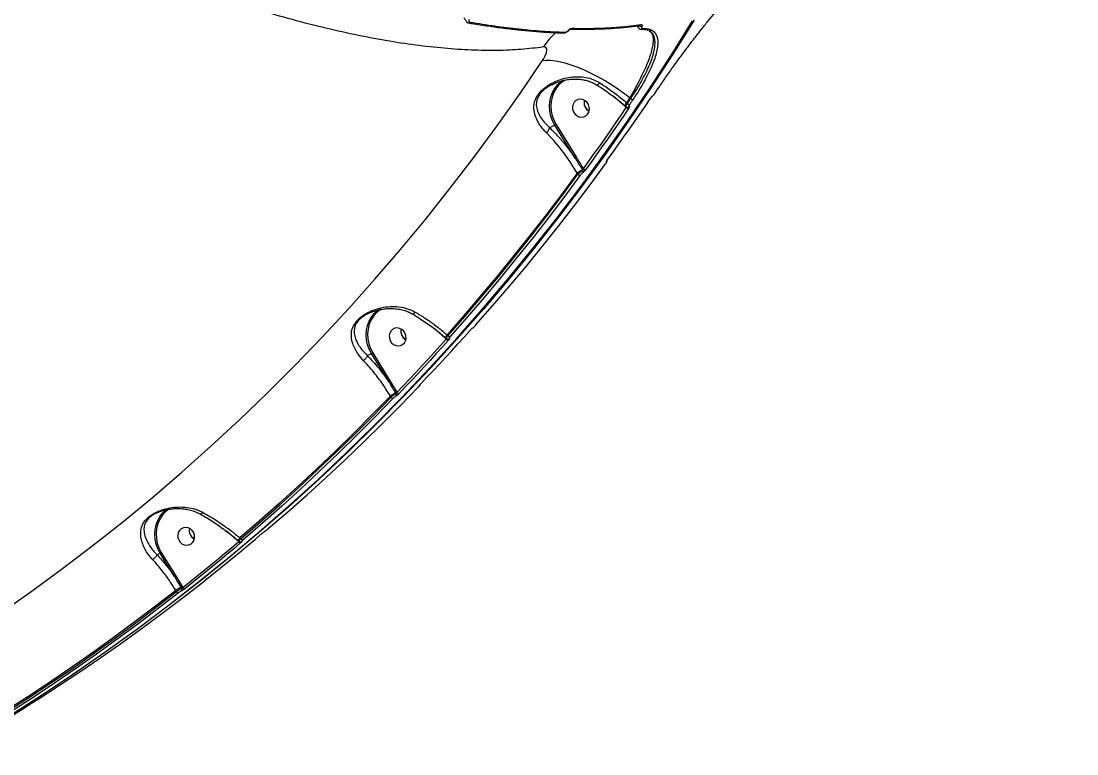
# Model space of a CAD drawing. Header units: millimetres. Extents: x -7245 to 6306, y -6696 to 5973.
# Drawn here: x 2426 to 2948, y -2795 to -2432 of the extents above; entities that cross this region are included whole.
import ezdxf

# ---------------------------------------------------------------- set-up
doc = ezdxf.new("R2010")
doc.units = ezdxf.units.MM
for name, color, linetype in [('DIKOM_ОБЪЕКТ', 7, 'Continuous'), ('DIKOM_РАЗМЕР_ЗОНА', 7, 'Continuous'), ('DIKOM_РАЗМЕР_ОБЪЕКТА', 7, 'Continuous')]:
    doc.layers.add(name, color=color, linetype=linetype)
doc.styles.add('style1', font='arial.ttf', dxfattribs={"width": 0.8})
doc.dimstyles.new('1-50', dxfattribs={"dimtxt": 300, "dimasz": 200, "dimexe": 100, "dimexo": 0, "dimgap": 100, "dimtad": 1, "dimtxsty": 'style1', "dimcen": 200, "dimclrd": 7, "dimclre": 7, "dimclrt": 7, "dimadec": 1, "dimazin": 2, "dimtfac": 1, "dimtmove": 0, "dimatfit": 2, "dimfxl": 0, "dimlwd": 25, "dimlwe": 18, "dimarcsym": 0})

# ---------------------------------------------------------------- blocks, each defined once
blk = doc.blocks.new('*D10')
at = {"layer": 'Defpoints', "color": 0, "transparency": 16777216}
for p in [(-4365.71, 2792.53), (4306.16, 475.6), (4306.16, -5965.27)]:
    blk.add_point(p, dxfattribs=at)
at = {"layer": 'DIKOM_РАЗМЕР_ОБЪЕКТА', "color": 7, "lineweight": 18, "transparency": 16777216}
for p, q in [((-4365.71, 2792.53), (-4365.71, -6065.27)), ((4306.16, 475.6), (4306.16, -6065.27))]:
    blk.add_line(p, q, dxfattribs=at)
at = {"layer": 'DIKOM_РАЗМЕР_ОБЪЕКТА', "color": 7, "lineweight": 25, "transparency": 16777216}
blk.add_line((-4165.71, -5965.27), (4106.16, -5965.27), dxfattribs=at)
at = {"layer": 'DIKOM_РАЗМЕР_ОБЪЕКТА', "color": 7, "transparency": 16777216}
for points in [[(-4165.71, -5931.93), (-4165.71, -5998.6), (-4365.71, -5965.27)], [(4106.16, -5931.93), (4106.16, -5998.6), (4306.16, -5965.27)]]:
    blk.add_solid(points, dxfattribs=at)
at = {"layer": 'DIKOM_РАЗМЕР_ОБЪЕКТА', "color": 7, "transparency": 16777216, "insert": (-85.78, -5712.1), "char_height": 300, "attachment_point": 5, "style": 'style1'}
blk.add_mtext('8650', dxfattribs=at)
blk = doc.blocks.new('*D12')
at = {"layer": 'Defpoints', "color": 0, "transparency": 16777216}
for p in [(-5865.71, 123.34), (6306.18, -91.92), (6306.18, -6596.14)]:
    blk.add_point(p, dxfattribs=at)
at = {"layer": 'DIKOM_РАЗМЕР_ЗОНА', "color": 7, "lineweight": 18, "transparency": 16777216}
for p, q in [((-5865.71, 123.34), (-5865.71, -6696.14)), ((6306.18, -91.92), (6306.18, -6696.14))]:
    blk.add_line(p, q, dxfattribs=at)
at = {"layer": 'DIKOM_РАЗМЕР_ЗОНА', "color": 7, "lineweight": 25, "transparency": 16777216}
blk.add_line((-5665.71, -6596.14), (6106.18, -6596.14), dxfattribs=at)
at = {"layer": 'DIKOM_РАЗМЕР_ЗОНА', "color": 7, "transparency": 16777216}
for points in [[(-5665.71, -6562.81), (-5665.71, -6629.48), (-5865.71, -6596.14)], [(6106.18, -6562.81), (6106.18, -6629.48), (6306.18, -6596.14)]]:
    blk.add_solid(points, dxfattribs=at)
at = {"layer": 'DIKOM_РАЗМЕР_ЗОНА', "color": 7, "transparency": 16777216, "insert": (-71.19, -6342.97), "char_height": 300, "attachment_point": 5, "style": 'style1'}
blk.add_mtext('12150', dxfattribs=at)

msp = doc.modelspace()

# ---------------------------------------------------------------- linework, layer by layer
at = {"layer": 'DIKOM_ОБЪЕКТ', "color": 7, "linetype": 'Continuous', "lineweight": 15}
for p, q in [((2732.151, -2436.167), (2732.203, -2436.167)), ((2736.606, -2437.248), (2736.07, -2436.817)), ((2693.679, -2438.067), (2693.629, -2438.063)), ((2689.263, -2463.151), (2688.095, -2463.689)), ((2739.237, -2467.713), (2739.19, -2467.755)), ((2739.237, -2467.713), (2740.903, -2465.219)), ((2740.903, -2465.219), (2740.856, -2465.262)), ((2719.425, -2470.155), (2718.376, -2469.249)), ((2724.291, -2474.302), (2719.425, -2470.155)), ((2725.018, -2472.5), (2725.51, -2472.924)), ((2727.175, -2470.433), (2726.647, -2470.063)), ((2724.954, -2474.874), (2724.291, -2474.302)), ((2724.306, -2473.981), (2724.295, -2473.97)), ((2724.306, -2473.981), (2724.873, -2474.47)), ((2686.962, -2484.787), (2689.66, -2483.58)), ((2699.719, -2499.88), (2689.66, -2483.58)), ((2690.228, -2483.247), (2700.287, -2499.548)), ((2715.607, -2500.856), (2715.558, -2500.899)), ((2701.044, -2507.913), (2700.677, -2507.319)), ((2703.458, -2505.936), (2703.337, -2505.741)), ((2630.729, -2584.887), (2629.617, -2583.928)), ((2635.605, -2589.044), (2630.729, -2584.887)), ((2636.332, -2587.242), (2636.825, -2587.666)), ((2635.985, -2589.372), (2635.605, -2589.044)), ((2635.62, -2588.722), (2635.61, -2588.712)), ((2635.62, -2588.722), (2636.057, -2589.099)), ((2596.899, -2597.569), (2599.038, -2596.612)), ((2607.501, -2610.325), (2599.038, -2596.612)), ((2599.606, -2596.279), (2608.069, -2609.992)), ((2608.069, -2609.992), (2611.522, -2615.659)), ((2608.683, -2618.127), (2608.33, -2617.554)), ((2611.204, -2616.322), (2610.99, -2615.975)), ((2611.522, -2615.659), (2611.593, -2615.775)), ((2528.267, -2685.266), (2527.13, -2684.285)), ((2533.237, -2689.503), (2528.267, -2685.266)), ((2533.338, -2689.591), (2533.237, -2689.503)), ((2533.252, -2689.182), (2533.242, -2689.172)), ((2533.252, -2689.182), (2533.564, -2689.451)), ((2533.964, -2687.701), (2534.466, -2688.135)), ((2534.355, -2689.696), (2534.398, -2689.692)), ((2492.889, -2695.935), (2494.512, -2695.209)), ((2501.519, -2706.565), (2494.512, -2695.209)), ((2495.08, -2694.876), (2502.088, -2706.232)), ((2502.088, -2706.232), (2505.475, -2711.794)), ((2505.252, -2712.609), (2504.943, -2712.109)), ((2505.475, -2711.794), (2505.742, -2712.227)), ((2502.63, -2714.25), (2502.283, -2713.688))]:
    msp.add_line(p, q, dxfattribs=at)
at = {"layer": 'DIKOM_ОБЪЕКТ', "color": 7, "linetype": 'Continuous', "lineweight": 15, "flags": 128}
for points in [[(2758.456, -2431.683), (2748.001, -2448.464), (2737.259, -2465.03), (2726.234, -2481.375), (2714.929, -2497.496), (2703.348, -2513.386), (2691.494, -2529.041), (2679.372, -2544.456), (2666.983, -2559.627), (2654.333, -2574.549), (2641.425, -2589.218), (2628.263, -2603.628), (2614.851, -2617.777), (2601.193, -2631.657), (2587.292, -2645.268), (2573.155, -2658.604), (2558.784, -2671.661), (2544.184, -2684.435), (2529.359, -2696.922), (2514.314, -2709.119), (2499.054, -2721.02), (2483.583, -2732.625), (2467.906, -2743.928), (2452.027, -2754.925), (2435.951, -2765.616), (2419.684, -2775.994)], [(2418.945, -2776.325), (2435.212, -2765.946), (2451.288, -2755.256), (2467.167, -2744.258), (2482.844, -2732.955), (2498.315, -2721.35), (2513.576, -2709.448), (2528.62, -2697.252), (2543.445, -2684.765), (2558.045, -2671.991), (2572.416, -2658.934), (2586.554, -2645.599), (2600.454, -2631.988), (2614.112, -2618.107), (2627.524, -2603.959), (2640.686, -2589.548), (2653.594, -2574.879), (2666.245, -2559.958), (2678.633, -2544.787), (2690.756, -2529.372), (2702.61, -2513.716), (2714.191, -2497.826), (2725.495, -2481.706), (2736.52, -2465.36), (2747.262, -2448.795), (2757.718, -2432.013)], [(2647.025, -2433.084), (2646.973, -2433.073), (2646.972, -2433.073)], [(2696.312, -2436.707), (2696.351, -2436.721), (2696.386, -2436.728), (2696.415, -2436.732), (2696.439, -2436.732), (2696.458, -2436.727), (2696.471, -2436.718), (2696.478, -2436.704), (2696.479, -2436.686)], [(2414.474, -2725.651), (2430.143, -2714.664), (2445.606, -2703.368), (2460.857, -2691.766), (2475.893, -2679.865), (2490.707, -2667.664), (2505.296, -2655.17), (2519.655, -2642.387), (2533.779, -2629.318), (2547.663, -2615.967), (2561.304, -2602.339), (2574.696, -2588.439), (2587.837, -2574.27), (2600.72, -2559.837), (2613.343, -2545.145), (2625.702, -2530.198), (2637.792, -2515.001), (2649.609, -2499.559), (2661.15, -2483.877), (2672.411, -2467.96), (2683.389, -2451.812)], [(2726.647, -2470.063), (2723.638, -2467.788), (2720.522, -2465.594), (2717.328, -2463.501), (2714.085, -2461.527), (2710.821, -2459.693), (2707.568, -2458.011), (2704.354, -2456.501), (2701.209, -2455.174), (2698.162, -2454.043), (2695.239, -2453.118), (2692.469, -2452.408), (2689.876, -2451.919), (2687.485, -2451.656), (2685.315, -2451.62), (2683.389, -2451.812)], [(2689.66, -2483.58), (2688.522, -2481.423), (2687.687, -2479.131), (2687.171, -2476.756), (2686.988, -2474.349), (2687.14, -2471.964), (2687.624, -2469.651), (2688.429, -2467.462), (2689.539, -2465.445), (2690.928, -2463.645), (2692.567, -2462.099), (2693.465, -2461.435)], [(2694.669, -2461.299), (2693.047, -2462.416), (2691.458, -2463.915), (2690.111, -2465.662), (2689.035, -2467.618), (2688.253, -2469.74), (2687.784, -2471.983), (2687.637, -2474.296), (2687.815, -2476.63), (2688.315, -2478.933), (2689.125, -2481.155), (2690.228, -2483.247)], [(2739.19, -2467.755), (2739.398, -2467.444), (2739.607, -2467.132), (2739.815, -2466.821), (2740.024, -2466.509), (2740.232, -2466.198), (2740.44, -2465.886), (2740.648, -2465.574), (2740.856, -2465.262)], [(2699.489, -2478.08), (2700.426, -2478.923), (2701.533, -2479.467), (2702.718, -2479.667), (2703.887, -2479.509), (2704.944, -2479.004), (2705.804, -2478.192), (2706.398, -2477.141), (2706.676, -2475.935), (2706.617, -2474.671), (2706.225, -2473.453), (2705.532, -2472.379), (2704.595, -2471.536), (2703.489, -2470.993), (2702.303, -2470.792), (2701.134, -2470.951), (2700.077, -2471.456), (2699.217, -2472.268), (2698.624, -2473.319), (2698.345, -2474.525), (2698.404, -2475.789), (2698.796, -2477.007), (2699.489, -2478.08)], [(2715.558, -2500.899), (2718.265, -2497.147), (2720.958, -2493.383), (2723.635, -2489.607), (2726.296, -2485.817), (2728.942, -2482.014), (2731.573, -2478.2), (2734.188, -2474.373), (2736.788, -2470.533)], [(2726.647, -2470.063), (2726.443, -2470.368), (2726.24, -2470.672), (2726.037, -2470.977), (2725.833, -2471.282), (2725.629, -2471.587), (2725.426, -2471.891), (2725.222, -2472.195), (2725.018, -2472.5)], [(2725.51, -2472.924), (2725.718, -2472.613), (2725.926, -2472.302), (2726.135, -2471.99), (2726.343, -2471.679), (2726.551, -2471.367), (2726.759, -2471.056), (2726.967, -2470.745), (2727.175, -2470.433)], [(2728.298, -2470.878), (2728.09, -2471.19), (2727.882, -2471.502), (2727.674, -2471.814), (2727.466, -2472.126), (2727.258, -2472.438), (2727.049, -2472.748), (2726.841, -2473.06), (2726.632, -2473.371)], [(2736.84, -2470.485), (2736.839, -2470.486), (2736.788, -2470.533)], [(2737.802, -2469.35), (2737.884, -2469.281), (2737.991, -2469.145)], [(2703.741, -2505.216), (2706.446, -2501.467), (2709.136, -2497.706), (2711.811, -2493.932), (2714.47, -2490.145), (2717.114, -2486.347), (2719.743, -2482.535), (2722.356, -2478.711), (2724.954, -2474.874)], [(2726.077, -2475.323), (2723.478, -2479.163), (2720.862, -2482.99), (2718.231, -2486.805), (2715.585, -2490.607), (2712.923, -2494.397), (2710.246, -2498.173), (2707.554, -2501.938), (2704.847, -2505.689)], [(2706.561, -2476.623), (2706.138, -2476.37), (2705.2, -2475.526)], [(2650.432, -2582.593), (2658.859, -2572.986), (2667.176, -2563.272), (2675.382, -2553.449), (2683.475, -2543.522), (2691.455, -2533.488), (2699.32, -2523.351), (2707.07, -2513.113), (2714.704, -2502.773)], [(2715.316, -2501.296), (2715.29, -2501.339), (2715.206, -2501.436)], [(2700.677, -2507.319), (2693.036, -2517.673), (2685.278, -2527.925), (2677.404, -2538.075), (2669.415, -2548.122), (2661.313, -2558.062), (2653.097, -2567.897), (2644.77, -2577.624), (2636.332, -2587.242)], [(2636.825, -2587.666), (2645.245, -2578.068), (2653.555, -2568.362), (2661.754, -2558.548), (2669.841, -2548.628), (2677.814, -2538.602), (2685.673, -2528.474), (2693.417, -2518.244), (2701.044, -2507.913)], [(2702.146, -2508.39), (2694.513, -2518.73), (2686.762, -2528.968), (2678.897, -2539.105), (2670.917, -2549.138), (2662.824, -2559.065), (2654.618, -2568.888), (2646.301, -2578.602), (2637.874, -2588.209)], [(2599.038, -2596.612), (2597.917, -2594.457), (2597.095, -2592.171), (2596.592, -2589.805), (2596.417, -2587.408), (2596.576, -2585.033), (2597.063, -2582.733), (2597.869, -2580.555), (2598.977, -2578.548), (2600.361, -2576.756), (2601.993, -2575.217), (2602.297, -2574.979)], [(2603.686, -2574.666), (2603.443, -2574.824), (2601.654, -2576.248), (2600.114, -2577.964), (2598.859, -2579.932), (2597.92, -2582.102), (2597.32, -2584.424), (2597.073, -2586.839), (2597.185, -2589.292), (2597.653, -2591.721), (2598.467, -2594.069), (2599.606, -2596.279)], [(2608.919, -2591.196), (2609.856, -2592.039), (2610.963, -2592.582), (2612.148, -2592.783), (2613.317, -2592.624), (2614.374, -2592.118), (2615.234, -2591.307), (2615.827, -2590.255), (2616.106, -2589.05), (2616.047, -2587.786), (2615.655, -2586.568), (2614.962, -2585.495), (2614.025, -2584.652), (2612.919, -2584.108), (2611.733, -2583.907), (2610.564, -2584.066), (2609.507, -2584.571), (2608.647, -2585.383), (2608.054, -2586.434), (2607.775, -2587.64), (2607.834, -2588.903), (2608.226, -2590.122), (2608.919, -2591.196)], [(2623.334, -2611.55), (2626.432, -2608.295), (2629.517, -2605.027), (2632.588, -2601.744), (2635.647, -2598.448), (2638.692, -2595.138), (2641.723, -2591.815), (2644.742, -2588.477), (2647.746, -2585.125)], [(2611.593, -2615.775), (2614.688, -2612.524), (2617.771, -2609.257), (2620.84, -2605.978), (2623.896, -2602.685), (2626.938, -2599.377), (2629.967, -2596.056), (2632.983, -2592.721), (2635.985, -2589.372)], [(2637.035, -2589.915), (2634.031, -2593.267), (2631.012, -2596.605), (2627.981, -2599.929), (2624.936, -2603.239), (2621.877, -2606.536), (2618.806, -2609.817), (2615.721, -2613.086), (2612.623, -2616.34)], [(2615.991, -2589.739), (2615.567, -2589.484), (2614.63, -2588.641)], [(2547.988, -2683.143), (2557.625, -2674.808), (2567.163, -2666.349), (2576.602, -2657.769), (2585.941, -2649.068), (2595.178, -2640.246), (2604.312, -2631.307), (2613.342, -2622.251), (2622.267, -2613.079)], [(2608.33, -2617.554), (2599.395, -2626.738), (2590.355, -2635.806), (2581.211, -2644.756), (2571.963, -2653.588), (2562.613, -2662.299), (2553.163, -2670.889), (2543.613, -2679.357), (2533.964, -2687.701)], [(2534.466, -2688.135), (2544.094, -2679.805), (2553.625, -2671.354), (2563.056, -2662.78), (2572.387, -2654.087), (2581.617, -2645.273), (2590.743, -2636.341), (2599.766, -2627.292), (2608.683, -2618.127)], [(2609.709, -2618.695), (2600.784, -2627.867), (2591.754, -2636.923), (2582.62, -2645.863), (2573.383, -2654.684), (2564.045, -2663.385), (2554.605, -2671.965), (2545.067, -2680.424), (2535.431, -2688.759)], [(2494.512, -2695.209), (2493.39, -2693.055), (2492.569, -2690.769), (2492.065, -2688.402), (2491.891, -2686.005), (2492.049, -2683.631), (2492.537, -2681.329), (2493.343, -2679.152), (2494.45, -2677.146), (2495.835, -2675.354), (2497.467, -2673.814), (2497.476, -2673.807)], [(2498.828, -2673.482), (2497.128, -2674.845), (2495.587, -2676.562), (2494.332, -2678.529), (2493.393, -2680.7), (2492.793, -2683.021), (2492.546, -2685.437), (2492.658, -2687.89), (2493.127, -2690.319), (2493.941, -2692.667), (2495.08, -2694.876)], [(2504.392, -2689.792), (2505.33, -2690.635), (2506.436, -2691.18), (2507.622, -2691.38), (2508.79, -2691.221), (2509.848, -2690.715), (2510.708, -2689.905), (2511.301, -2688.853), (2511.579, -2687.647), (2511.52, -2686.384), (2511.129, -2685.166), (2510.436, -2684.092), (2509.499, -2683.249), (2508.392, -2682.706), (2507.207, -2682.504), (2506.038, -2682.664), (2504.981, -2683.169), (2504.121, -2683.981), (2503.527, -2685.032), (2503.249, -2686.238), (2503.308, -2687.501), (2503.7, -2688.718), (2504.392, -2689.792)], [(2511.464, -2688.336), (2511.041, -2688.081), (2510.104, -2687.238)], [(2517.396, -2708.082), (2520.889, -2705.304), (2524.37, -2702.51), (2527.84, -2699.702), (2531.298, -2696.878), (2534.745, -2694.038), (2538.18, -2691.183), (2541.603, -2688.312), (2545.014, -2685.426)], [(2505.742, -2712.227), (2509.233, -2709.451), (2512.711, -2706.661), (2516.178, -2703.854), (2519.633, -2701.032), (2523.077, -2698.195), (2526.509, -2695.343), (2529.93, -2692.474), (2533.338, -2689.591)], [(2534.303, -2690.217), (2530.892, -2693.102), (2527.469, -2695.973), (2524.034, -2698.828), (2520.587, -2701.668), (2517.129, -2704.492), (2513.659, -2707.301), (2510.178, -2710.094), (2506.685, -2712.872)], [(2433.741, -2767.799), (2444.337, -2760.943), (2454.851, -2753.955), (2465.28, -2746.833), (2475.625, -2739.581), (2485.883, -2732.199), (2496.054, -2724.687), (2506.135, -2717.047), (2516.126, -2709.281)], [(2516.986, -2708.437), (2516.894, -2708.561), (2516.762, -2708.684)], [(2502.283, -2713.688), (2492.28, -2721.465), (2482.186, -2729.113), (2472.003, -2736.634), (2461.732, -2744.025), (2451.374, -2751.284), (2440.93, -2758.413), (2430.403, -2765.408), (2419.793, -2772.271)], [(2420.313, -2772.72), (2430.9, -2765.87), (2441.405, -2758.887), (2451.826, -2751.772), (2462.163, -2744.526), (2472.412, -2737.149), (2482.574, -2729.644), (2492.647, -2722.01), (2502.63, -2714.25)], [(2503.568, -2714.897), (2493.577, -2722.664), (2483.496, -2730.303), (2473.325, -2737.816), (2463.067, -2745.198), (2452.723, -2752.45), (2442.293, -2759.571), (2431.779, -2766.559), (2421.183, -2773.415)], [(2399.475, -2788.712), (2403.385, -2786.412), (2407.284, -2784.094), (2411.173, -2781.759), (2415.051, -2779.406), (2418.92, -2777.036), (2422.779, -2774.648), (2426.627, -2772.243), (2430.465, -2769.821)]]:
    msp.add_lwpolyline(points, dxfattribs=at)
at = {"layer": 'DIKOM_ОБЪЕКТ', "color": 7, "linetype": 'Continuous', "lineweight": 15}
for centre, radius, start, end in [((2647.072, -2432.379), 0.707, 266.1453, 334.88123), ((2697.707, -2435.365), 0.739, 267.69997, 333.30554), ((2732.321, -2433.302), 1.519, 223.78998, 281.03543), ((2731.559, -2433.499), 0.806, 277.56942, 330.61086), ((2732.154, -2435.298), 0.871, 273.18042, 328.16423), ((2736.601, -2436.029), 0.95, 236.03415, 324.44278), ((2713.915, -2464.324), 35.667, 131.80946, 147.13114), ((2693.668, -2437.296), 0.771, 270.859, 331.69571), ((2709.652, -2461.602), 2.269, 290.17055, 333.93895), ((2708.824, -2472.406), 4.786, 166.41038, 241.78197), ((2708.847, -2472.395), 4.806, 166.6032, 220.63771), ((2726.848, -2474.312), 2.575, 135.27388, 172.37896), ((2726.617, -2471.776), 1.595, 226.02066, 270.52767), ((2728.284, -2469.274), 1.604, 226.24784, 270.51448), ((2723.423, -2473.615), 1.107, 321.65107, 334.97004), ((2726.062, -2473.732), 1.592, 225.86914, 270.54901), ((2725.597, -2473.799), 0.938, 272.02344, 324.0981), ((2687.108, -2478.575), 5.618, 297.00869, 303.72672), ((2683.071, -2484.073), 3.955, 305.70763, 349.6118), ((2697.151, -2494.847), 5.651, 297.02814, 303.70727), ((2714.334, -2501.23), 1.004, 322.64676, 356.19701), ((2718.385, -2534.133), 32.133, 117.92414, 123.44136), ((2702.161, -2506.843), 1.547, 223.76141, 269.45008), ((2700.618, -2500.592), 5.822, 297.84337, 301.55657), ((2702.602, -2506.521), 1.036, 329.79143, 34.36809), ((2700.92, -2508.867), 4.303, 36.87172, 50.35537), ((2704.846, -2504.16), 1.529, 223.68704, 270.00227), ((2618.258, -2585.52), 4.789, 166.4429, 241.74946), ((2618.277, -2585.511), 4.806, 166.6032, 220.63771), ((2638.153, -2589.048), 2.564, 135.22452, 172.48071), ((2637.938, -2586.8), 1.41, 217.89327, 267.40946), ((2634.684, -2588.325), 1.169, 322.00665, 334.61447), ((2637.093, -2588.516), 1.401, 217.71212, 267.62778), ((2636.779, -2588.422), 0.934, 274.29798, 316.54496), ((2596.475, -2591.586), 5.642, 297.01699, 303.70793), ((2604.933, -2605.291), 5.651, 297.02814, 303.70727), ((2622.117, -2611.635), 0.966, 315.14398, 336.09533), ((2626.151, -2644.541), 32.34, 117.95779, 123.44035), ((2609.793, -2617.334), 1.364, 215.54565, 266.47863), ((2608.082, -2610.468), 6.227, 297.83443, 303.52882), ((2610.36, -2616.896), 1.02, 322.30904, 34.22507), ((2612.697, -2614.985), 1.358, 215.58753, 266.86678), ((2513.731, -2684.117), 4.789, 166.44025, 241.7521), ((2513.75, -2684.108), 4.806, 166.60045, 220.64046), ((2532.363, -2688.813), 1.114, 321.69772, 334.9234), ((2535.784, -2689.507), 2.564, 135.23103, 172.51107), ((2534.418, -2688.983), 1.239, 209.38631, 264.70936), ((2534.282, -2688.773), 0.926, 277.17235, 309.29132), ((2535.554, -2687.513), 1.253, 209.77182, 264.37132), ((2491.949, -2690.183), 5.642, 297.01699, 303.70793), ((2498.957, -2701.538), 5.642, 297.01699, 303.70793), ((2519.991, -2740.501), 32.133, 117.92414, 123.44136), ((2501.671, -2705.988), 6.94, 298.12727, 303.23598), ((2504.42, -2713.173), 1.005, 314.77758, 34.16119), ((2506.814, -2711.673), 1.206, 207.31511, 263.852), ((2503.705, -2713.694), 1.211, 207.35282, 263.5048)]:
    msp.add_arc(centre, radius, start, end, dxfattribs=at)
for points, knots in [([(2683.958, -2444.967), (2680.355, -2445.419), (2673.137, -2446.323), (2661.207, -2446.787), (2648.519, -2446.609), (2635.053, -2445.724), (2620.891, -2444.154), (2606.066, -2441.893), (2590.59, -2438.931), (2574.502, -2435.286), (2557.857, -2430.981), (2540.734, -2426.032), (2523.212, -2420.464), (2505.337, -2414.288), (2487.132, -2407.502), (2468.633, -2400.127), (2449.904, -2392.196), (2431.033, -2383.746), (2412.107, -2374.817), (2393.173, -2365.428), (2374.263, -2355.584), (2355.409, -2345.311), (2336.676, -2334.652), (2318.151, -2323.655), (2299.92, -2312.374), (2282.028, -2300.832), (2264.511, -2289.042), (2247.391, -2277.031), (2230.732, -2264.846), (2214.608, -2252.545), (2199.092, -2240.187), (2185.353, -2228.727), (2173.219, -2218.198), (2166.201, -2211.809), (2162.692, -2208.614)], [0, 0, 0, 0, 0.0315565, 0.0632131, 0.0949195, 0.1266267, 0.1582828, 0.1898396, 0.2213972, 0.2530543, 0.2847622, 0.3164698, 0.3481272, 0.3796851, 0.411265, 0.4429442, 0.4746739, 0.5064042, 0.5380837, 0.5696636, 0.6012947, 0.6330255, 0.6648063, 0.6965878, 0.728318, 0.7599496, 0.7916592, 0.8234672, 0.8553265, 0.8871858, 0.9189951, 0.950705, 0.9753521, 1, 1, 1, 1]), ([(2740.856, -2465.262), (2742.021, -2463.533), (2744.351, -2460.076), (2747.941, -2454.99), (2751.457, -2450.148), (2754.852, -2445.595), (2758.254, -2441.137), (2761.616, -2436.832), (2764.887, -2432.724), (2768.021, -2428.862), (2770.957, -2425.308), (2773.686, -2422.055), (2775.274, -2420.202), (2776.066, -2419.277)], [0, 0, 0, 0, 0.1021851, 0.2043646, 0.2924914, 0.3808969, 0.4690189, 0.5574029, 0.6460797, 0.7344675, 0.8228802, 0.9115839, 1, 1, 1, 1]), ([(2644.561, -2430.383), (2644.721, -2430.571), (2645.142, -2431.066), (2645.511, -2431.767), (2645.74, -2432.201)], [0, 0, 0, 0, 0.3794916, 1, 1, 1, 1]), ([(2647.179, -2431.45), (2647.134, -2431.585), (2647.045, -2431.855), (2647.092, -2432.213), (2647.269, -2432.499), (2647.506, -2432.637), (2647.674, -2432.671), (2647.712, -2432.679)], [0, 0, 0, 0, 0.2212963, 0.4419655, 0.674608, 0.9252363, 1, 1, 1, 1]), ([(2645.77, -2432.167), (2645.845, -2432.306), (2646.03, -2432.648), (2646.5, -2432.968), (2646.878, -2433.033), (2647.029, -2433.058)], [0, 0, 0, 0, 0.2912297, 0.7172042, 1, 1, 1, 1]), ([(2646.977, -2433.036), (2647.874, -2433.191), (2651.492, -2433.82), (2657.66, -2434.74), (2665.474, -2435.787), (2673.101, -2436.642), (2680.542, -2437.312), (2687.403, -2437.787), (2691.687, -2437.951), (2693.631, -2438.025)], [0, 0, 0, 0, 0.0535023, 0.215611, 0.3778481, 0.5401839, 0.7025887, 0.8650132, 1, 1, 1, 1]), ([(2647.712, -2432.679), (2651.833, -2433.342), (2660.073, -2434.667), (2671.927, -2436.104), (2683.427, -2437.165), (2690.707, -2437.496), (2694.347, -2437.662)], [0, 0, 0, 0, 0.2490954, 0.4981944, 0.7490931, 1, 1, 1, 1]), ([(2693.68, -2438.054), (2693.762, -2438.059), (2694.141, -2438.084), (2694.778, -2437.933), (2695.537, -2437.575), (2696.11, -2437.163), (2696.358, -2436.833), (2696.453, -2436.706)], [0, 0, 0, 0, 0.0900008, 0.4152518, 0.6555844, 0.867842, 1, 1, 1, 1]), ([(2694.347, -2437.662), (2694.613, -2437.642), (2695.009, -2437.612), (2695.601, -2437.335), (2695.975, -2437.074), (2696.201, -2436.849), (2696.292, -2436.732), (2696.312, -2436.707)], [0, 0, 0, 0, 0.4455859, 0.6623233, 0.8364297, 0.9658013, 1, 1, 1, 1]), ([(2696.312, -2436.707), (2696.332, -2436.681), (2696.428, -2436.559), (2696.664, -2436.325), (2697.059, -2436.049), (2697.679, -2435.755), (2698.093, -2435.72), (2698.367, -2435.697)], [0, 0, 0, 0, 0.0348037, 0.1620181, 0.3361709, 0.5592131, 1, 1, 1, 1]), ([(2696.409, -2436.817), (2696.413, -2436.808), (2696.423, -2436.789), (2696.453, -2436.74), (2696.501, -2436.678), (2696.574, -2436.598), (2696.681, -2436.499), (2696.853, -2436.373), (2697.113, -2436.231), (2697.452, -2436.115), (2697.603, -2436.112), (2697.688, -2436.111)], [0, 0, 0, 0, 0.0276328, 0.0556886, 0.091878, 0.1325462, 0.1912613, 0.2831318, 0.4370966, 0.6859235, 1, 1, 1, 1]), ([(2697.678, -2436.084), (2698.246, -2436.103), (2701.137, -2436.197), (2706.147, -2436.185), (2712.682, -2436.036), (2718.974, -2435.692), (2725.02, -2435.147), (2729.245, -2434.673), (2731.389, -2434.326), (2731.664, -2434.281)], [0, 0, 0, 0, 0.045463, 0.2317031, 0.4175348, 0.6027499, 0.7875221, 0.9726599, 1, 1, 1, 1]), ([(2698.367, -2435.697), (2698.763, -2435.706), (2700.744, -2435.751), (2705.823, -2435.798), (2713.382, -2435.651), (2722.819, -2435.097), (2728.883, -2434.325), (2732.261, -2433.895)], [0, 0, 0, 0, 0.032165, 0.1608338, 0.4183919, 0.6759593, 1, 1, 1, 1]), ([(2737.374, -2436.581), (2737.959, -2436.976), (2739.129, -2437.765), (2740.103, -2439.606), (2740.543, -2441.825), (2740.495, -2444.361), (2739.996, -2447.277), (2739.038, -2450.563), (2737.653, -2454.166), (2735.867, -2458.042), (2733.688, -2462.157), (2731.186, -2466.444), (2729.26, -2469.402), (2728.298, -2470.878)], [0, 0, 0, 0, 0.1009689, 0.2019336, 0.2903366, 0.3790247, 0.4674195, 0.5561121, 0.6450879, 0.7337792, 0.8224274, 0.9113572, 1, 1, 1, 1]), ([(2730.213, -2434.49), (2730.42, -2434.735), (2730.668, -2435.028), (2730.883, -2435.446), (2730.918, -2435.515)], [0, 0, 0, 0, 0.8354053, 1, 1, 1, 1]), ([(2730.951, -2435.455), (2730.888, -2435.346), (2730.755, -2435.118), (2730.745, -2434.731), (2730.83, -2434.475), (2730.852, -2434.411)], [0, 0, 0, 0, 0.4037968, 0.8516706, 1, 1, 1, 1]), ([(2730.933, -2435.462), (2730.949, -2435.506), (2731.031, -2435.728), (2731.393, -2436), (2731.836, -2436.172), (2732.103, -2436.153), (2732.202, -2436.146)], [0, 0, 0, 0, 0.0891254, 0.4491048, 0.7954291, 1, 1, 1, 1]), ([(2732.153, -2436.203), (2732.257, -2436.194), (2732.936, -2436.138), (2733.983, -2436.246), (2735.086, -2436.44), (2735.591, -2436.68), (2735.754, -2436.758)], [0, 0, 0, 0, 0.0674009, 0.4426315, 0.8202309, 1, 1, 1, 1]), ([(2732.261, -2433.895), (2732.287, -2433.892), (2732.447, -2433.873), (2732.658, -2433.933), (2732.77, -2434.161), (2732.755, -2434.452), (2732.659, -2434.679), (2732.611, -2434.792)], [0, 0, 0, 0, 0.0639288, 0.3885508, 0.645406, 0.8223016, 1, 1, 1, 1]), ([(2732.611, -2434.792), (2732.562, -2434.91), (2732.463, -2435.145), (2732.446, -2435.454), (2732.556, -2435.71), (2732.773, -2435.741), (2732.894, -2435.757)], [0, 0, 0, 0, 0.184714, 0.3686348, 0.649935, 1, 1, 1, 1]), ([(2732.894, -2435.757), (2733.75, -2435.765), (2735.474, -2435.781), (2736.738, -2436.313), (2737.374, -2436.581)], [0, 0, 0, 0, 0.4964867, 1, 1, 1, 1]), ([(2736.466, -2437.153), (2736.761, -2437.361), (2737.493, -2437.877), (2738.045, -2439.38), (2738.254, -2441.443), (2738.056, -2443.849), (2737.485, -2446.659), (2736.528, -2449.862), (2735.209, -2453.404), (2733.548, -2457.239), (2731.547, -2461.331), (2729.265, -2465.612), (2727.519, -2468.581), (2726.647, -2470.063)], [0, 0, 0, 0, 0.0722818, 0.1792461, 0.270151, 0.3613343, 0.4522362, 0.5434515, 0.6349477, 0.7261663, 0.8173519, 0.9088133, 1, 1, 1, 1]), ([(2727.175, -2470.433), (2728.118, -2468.987), (2730.008, -2466.092), (2732.463, -2461.896), (2734.601, -2457.866), (2736.354, -2454.07), (2737.712, -2450.54), (2738.653, -2447.321), (2739.141, -2444.461), (2739.189, -2441.972), (2738.748, -2439.801), (2737.93, -2438.172), (2736.984, -2437.512), (2736.606, -2437.248)], [0, 0, 0, 0, 0.091797, 0.183871, 0.2756659, 0.3674709, 0.4595658, 0.551366, 0.6428321, 0.7345882, 0.8260567, 0.9304833, 1, 1, 1, 1]), ([(2683.389, -2451.812), (2683.899, -2450.984), (2684.914, -2449.337), (2685.67, -2447.22), (2685.711, -2445.688), (2685.082, -2444.929), (2684.289, -2444.956), (2683.958, -2444.967)], [0, 0, 0, 0, 0.2180016, 0.4332199, 0.6437856, 0.8514212, 1, 1, 1, 1]), ([(2685.38, -2487.285), (2684.478, -2486.303), (2682.674, -2484.337), (2680.805, -2481.196), (2679.551, -2477.998), (2679.132, -2474.833), (2679.518, -2472.165), (2680.347, -2470.108), (2681.488, -2468.177), (2683.188, -2466.272), (2685.265, -2464.588), (2687.647, -2463.038), (2690.671, -2461.566), (2694.404, -2460.357), (2698.324, -2459.668), (2702.214, -2459.585), (2705.904, -2460.124), (2709.065, -2461.109), (2710.898, -2462.149), (2711.691, -2462.598)], [0, 0, 0, 0, 0.0758991, 0.151901, 0.2286257, 0.3051828, 0.3688539, 0.4016167, 0.4343235, 0.4904597, 0.5282298, 0.5660789, 0.6308735, 0.6957686, 0.7645193, 0.8332269, 0.8936788, 0.9540614, 1, 1, 1, 1]), ([(2688.075, -2463.656), (2688.43, -2463.467), (2689.526, -2462.885), (2691.477, -2462.124), (2693.942, -2461.405), (2696.549, -2460.947), (2699.254, -2460.769), (2701.872, -2460.897), (2704.313, -2461.263), (2706.562, -2461.902), (2708.595, -2462.736), (2709.823, -2463.497), (2710.372, -2463.836)], [0, 0, 0, 0, 0.0504098, 0.155527, 0.2651812, 0.3796394, 0.4978188, 0.6176789, 0.720252, 0.8163, 0.9179891, 1, 1, 1, 1]), ([(2711.691, -2462.598), (2713.525, -2463.803), (2717.248, -2466.248), (2721.699, -2469.673), (2724.217, -2471.817), (2725.018, -2472.5)], [0, 0, 0, 0, 0.3984802, 0.8085114, 1, 1, 1, 1]), ([(2688.095, -2463.689), (2687.845, -2463.8), (2686.989, -2464.178), (2685.596, -2465.093), (2683.703, -2466.534), (2681.88, -2468.525), (2681.029, -2470.239), (2680.5, -2471.998), (2680.343, -2474.014), (2680.969, -2476.709), (2682.336, -2479.461), (2684.276, -2482.18), (2686.059, -2483.911), (2686.962, -2484.787)], [0, 0, 0, 0, 0.0259685, 0.0889233, 0.1533964, 0.2444856, 0.3344468, 0.3506897, 0.4580882, 0.5906974, 0.727724, 0.8621531, 1, 1, 1, 1]), ([(2710.419, -2463.769), (2711.066, -2464.176), (2712.712, -2465.213), (2715.342, -2467.019), (2718.289, -2469.156), (2721.164, -2471.394), (2723.165, -2473.017), (2724.165, -2473.899), (2724.273, -2473.995)], [0, 0, 0, 0, 0.1349093, 0.3434094, 0.5533343, 0.7639381, 0.9743671, 1, 1, 1, 1]), ([(2737.803, -2469.343), (2737.827, -2469.327), (2738.02, -2469.198), (2738.323, -2468.879), (2738.794, -2468.331), (2739.123, -2467.896), (2739.259, -2467.675), (2739.283, -2467.636)], [0, 0, 0, 0, 0.0462829, 0.3746762, 0.6498517, 0.9378566, 1, 1, 1, 1]), ([(2737.991, -2469.145), (2738.07, -2469.08), (2738.229, -2468.949), (2738.537, -2468.615), (2738.856, -2468.225), (2739.074, -2467.928), (2739.176, -2467.776), (2739.19, -2467.755)], [0, 0, 0, 0, 0.2405814, 0.4813356, 0.7220586, 0.9624991, 1, 1, 1, 1]), ([(2724.896, -2474.443), (2724.868, -2474.426), (2724.787, -2474.377), (2724.86, -2474.062), (2725.088, -2473.561), (2725.369, -2473.136), (2725.51, -2472.924)], [0, 0, 0, 0, 0.1521991, 0.4348757, 0.7174342, 1, 1, 1, 1]), ([(2726.632, -2473.371), (2726.55, -2473.5), (2726.387, -2473.759), (2726.256, -2474.074), (2726.23, -2474.286), (2726.292, -2474.348), (2726.349, -2474.349), (2726.357, -2474.349)], [0, 0, 0, 0, 0.2404672, 0.4811341, 0.7219298, 0.962916, 1, 1, 1, 1]), ([(2736.788, -2470.533), (2736.802, -2470.513), (2736.905, -2470.361), (2737.123, -2470.063), (2737.443, -2469.675), (2737.754, -2469.343), (2737.912, -2469.211), (2737.991, -2469.145)], [0, 0, 0, 0, 0.0372148, 0.2780013, 0.5187398, 0.7591804, 1, 1, 1, 1]), ([(2736.842, -2470.486), (2736.883, -2470.424), (2736.991, -2470.264), (2737.123, -2470.096), (2737.204, -2469.993)], [0, 0, 0, 0, 0.3863553, 1, 1, 1, 1]), ([(2737.204, -2469.993), (2737.213, -2469.982), (2737.312, -2469.853), (2737.493, -2469.649), (2737.679, -2469.456), (2737.783, -2469.364), (2737.798, -2469.354), (2737.803, -2469.35)], [0, 0, 0, 0, 0.0357395, 0.4020642, 0.6930919, 0.9035204, 1, 1, 1, 1]), ([(2724.877, -2474.459), (2724.89, -2474.475), (2724.994, -2474.6), (2725.274, -2474.712), (2725.52, -2474.727), (2725.63, -2474.734)], [0, 0, 0, 0, 0.073114, 0.5870855, 1, 1, 1, 1]), ([(2724.954, -2474.874), (2724.977, -2474.828), (2725.024, -2474.734), (2725.052, -2474.619), (2725.052, -2474.544), (2725.028, -2474.527), (2725.019, -2474.521)], [0, 0, 0, 0, 0.2815633, 0.5646226, 0.8470255, 1, 1, 1, 1]), ([(2726.357, -2474.349), (2726.364, -2474.349), (2726.422, -2474.35), (2726.484, -2474.412), (2726.456, -2474.622), (2726.323, -2474.936), (2726.159, -2475.194), (2726.077, -2475.323)], [0, 0, 0, 0, 0.0373204, 0.2781671, 0.518824, 0.7595658, 1, 1, 1, 1]), ([(2700.677, -2507.319), (2699.369, -2505.203), (2696.714, -2500.911), (2692.744, -2495.575), (2688.936, -2490.975), (2686.628, -2488.581), (2685.38, -2487.285)], [0, 0, 0, 0, 0.2848441, 0.577747, 0.7715473, 1, 1, 1, 1]), ([(2686.962, -2484.787), (2688.197, -2486.017), (2690.686, -2488.498), (2694.065, -2492.408), (2697.094, -2496.219), (2698.842, -2498.656), (2699.719, -2499.88)], [0, 0, 0, 0, 0.2794718, 0.5634137, 0.7807371, 1, 1, 1, 1]), ([(2703.337, -2505.741), (2702.295, -2504.036), (2701.098, -2502.077), (2699.877, -2500.132), (2699.719, -2499.88)], [0, 0, 0, 0, 0.8707809, 1, 1, 1, 1]), ([(2700.287, -2499.548), (2700.443, -2499.801), (2701.6, -2501.686), (2702.748, -2503.578), (2703.741, -2505.216)], [0, 0, 0, 0, 0.1343644, 1, 1, 1, 1]), ([(2714.704, -2502.773), (2714.8, -2502.636), (2714.993, -2502.362), (2715.165, -2502.05), (2715.228, -2501.85), (2715.164, -2501.843), (2715.132, -2501.839)], [0, 0, 0, 0, 0.2566149, 0.5135232, 0.7611966, 1, 1, 1, 1]), ([(2714.745, -2502.736), (2714.769, -2502.704), (2714.942, -2502.473), (2715.174, -2502.107), (2715.348, -2501.743), (2715.442, -2501.443), (2715.428, -2501.275), (2715.423, -2501.216)], [0, 0, 0, 0, 0.0586302, 0.4345115, 0.7405715, 0.9083475, 1, 1, 1, 1]), ([(2715.132, -2501.839), (2715.102, -2501.836), (2715.043, -2501.83), (2715.079, -2501.675), (2715.166, -2501.511), (2715.206, -2501.436)], [0, 0, 0, 0, 0.3509503, 0.7012979, 1, 1, 1, 1]), ([(2715.206, -2501.436), (2715.232, -2501.39), (2715.324, -2501.231), (2715.46, -2501.037), (2715.558, -2500.899)], [0, 0, 0, 0, 0.2882354, 1, 1, 1, 1]), ([(2715.264, -2501.396), (2715.263, -2501.397), (2715.261, -2501.405), (2715.273, -2501.371), (2715.3, -2501.325), (2715.314, -2501.3)], [0, 0, 0, 0, 0.0379537, 0.4802658, 1, 1, 1, 1]), ([(2715.317, -2501.296), (2715.326, -2501.28), (2715.36, -2501.218), (2715.457, -2501.065), (2715.562, -2500.921), (2715.608, -2500.857)], [0, 0, 0, 0, 0.1558557, 0.6258545, 1, 1, 1, 1]), ([(2701.044, -2507.913), (2701.102, -2507.854), (2701.345, -2507.606), (2701.819, -2507.158), (2702.44, -2506.632), (2703.021, -2506.192), (2703.312, -2506.022), (2703.458, -2505.936)], [0, 0, 0, 0, 0.0748132, 0.3151188, 0.5451498, 0.7715432, 1, 1, 1, 1]), ([(2703.498, -2507.043), (2703.412, -2507.097), (2703.239, -2507.206), (2702.909, -2507.503), (2702.564, -2507.863), (2702.306, -2508.173), (2702.177, -2508.348), (2702.146, -2508.39)], [0, 0, 0, 0, 0.2248924, 0.449646, 0.6801823, 0.9235779, 1, 1, 1, 1]), ([(2703.458, -2505.936), (2703.479, -2505.918), (2703.505, -2505.895), (2703.557, -2505.821), (2703.61, -2505.717), (2703.647, -2505.607), (2703.665, -2505.554)], [0, 0, 0, 0, 0.2625719, 0.3208623, 0.6713896, 1, 1, 1, 1]), ([(2704.362, -2506.285), (2704.269, -2506.385), (2704.067, -2506.601), (2703.755, -2506.878), (2703.584, -2506.988), (2703.498, -2507.043)], [0, 0, 0, 0, 0.2989538, 0.6489951, 1, 1, 1, 1]), ([(2703.665, -2505.554), (2703.687, -2505.474), (2703.717, -2505.362), (2703.735, -2505.249), (2703.741, -2505.216)], [0, 0, 0, 0, 0.7057398, 1, 1, 1, 1]), ([(2704.847, -2505.689), (2704.804, -2505.747), (2704.658, -2505.945), (2704.485, -2506.144), (2704.362, -2506.285)], [0, 0, 0, 0, 0.2879741, 1, 1, 1, 1]), ([(2595.075, -2600.115), (2594.15, -2599.057), (2592.464, -2597.129), (2590.785, -2594.24), (2589.583, -2591.34), (2588.932, -2588.257), (2589.11, -2585.468), (2589.87, -2583.208), (2590.918, -2581.31), (2592.695, -2579.266), (2595.068, -2577.457), (2597.501, -2576.09), (2600.415, -2574.831), (2604.001, -2573.794), (2608.273, -2573.221), (2612.599, -2573.346), (2616.839, -2574.171), (2619.393, -2575.432), (2620.636, -2576.046)], [0, 0, 0, 0, 0.0785505, 0.1430609, 0.2076057, 0.2872165, 0.3665478, 0.4057492, 0.444851, 0.4974414, 0.5496887, 0.5922719, 0.6349396, 0.7072968, 0.7797294, 0.8544853, 0.9291406, 1, 1, 1, 1]), ([(2597.646, -2576.67), (2596.95, -2577.023), (2595.43, -2577.795), (2593.285, -2579.396), (2591.742, -2581.177), (2590.91, -2582.793), (2590.64, -2583.747), (2590.377, -2585.233), (2590.437, -2587.184), (2591.26, -2589.854), (2592.59, -2592.356), (2594.295, -2594.981), (2596.046, -2596.437), (2596.897, -2597.571), (2596.897, -2597.572)], [0, 0, 0, 0, 0.0705453, 0.1541169, 0.2370789, 0.2977464, 0.3611308, 0.364384, 0.4977079, 0.636581, 0.7486349, 0.8626256, 0.999923, 1, 1, 1, 1]), ([(2597.643, -2576.666), (2598.222, -2576.41), (2599.481, -2575.853), (2601.569, -2575.194), (2603.985, -2574.636), (2606.641, -2574.296), (2609.417, -2574.239), (2612.152, -2574.483), (2614.772, -2575.064), (2617.194, -2575.895), (2618.66, -2576.687), (2619.362, -2577.067)], [0, 0, 0, 0, 0.0813782, 0.1770022, 0.2858474, 0.4084876, 0.5334108, 0.6582379, 0.7774554, 0.8933624, 1, 1, 1, 1]), ([(2598.078, -2576.488), (2597.944, -2576.537), (2597.798, -2576.591), (2597.658, -2576.664), (2597.646, -2576.67)], [0, 0, 0, 0, 0.9173499, 1, 1, 1, 1]), ([(2619.372, -2577.038), (2619.617, -2577.18), (2620.844, -2577.891), (2623.07, -2579.313), (2626.029, -2581.296), (2628.971, -2583.409), (2631.854, -2585.622), (2634.07, -2587.407), (2635.278, -2588.463), (2635.59, -2588.735)], [0, 0, 0, 0, 0.0438226, 0.2198961, 0.3976799, 0.5768237, 0.7568569, 0.9372522, 1, 1, 1, 1]), ([(2619.392, -2577.004), (2619.451, -2577.022), (2619.583, -2577.062), (2619.94, -2576.83), (2620.289, -2576.476), (2620.528, -2576.188), (2620.611, -2576.079), (2620.636, -2576.046)], [0, 0, 0, 0, 0.2447746, 0.5425714, 0.8405575, 0.9506497, 1, 1, 1, 1]), ([(2620.636, -2576.046), (2622.277, -2577.043), (2625.496, -2579.001), (2630.243, -2582.347), (2633.823, -2585.123), (2635.805, -2586.796), (2636.332, -2587.242)], [0, 0, 0, 0, 0.302887, 0.5944639, 0.8920323, 1, 1, 1, 1]), ([(2649.091, -2583.86), (2649.174, -2583.799), (2649.34, -2583.676), (2649.678, -2583.371), (2650.037, -2583.02), (2650.291, -2582.751), (2650.414, -2582.613), (2650.432, -2582.593)], [0, 0, 0, 0, 0.2392385, 0.4787094, 0.717941, 0.9577608, 1, 1, 1, 1]), ([(2636.08, -2589.073), (2636.054, -2589.058), (2635.982, -2589.015), (2636.084, -2588.726), (2636.355, -2588.261), (2636.668, -2587.864), (2636.825, -2587.666)], [0, 0, 0, 0, 0.1538116, 0.4354099, 0.7177856, 1, 1, 1, 1]), ([(2637.874, -2588.209), (2637.777, -2588.324), (2637.581, -2588.555), (2637.406, -2588.832), (2637.347, -2589.015), (2637.396, -2589.066), (2637.449, -2589.064), (2637.457, -2589.064)], [0, 0, 0, 0, 0.2408348, 0.4814623, 0.7216998, 0.9612353, 1, 1, 1, 1]), ([(2647.746, -2585.125), (2647.765, -2585.104), (2647.889, -2584.967), (2648.143, -2584.698), (2648.503, -2584.348), (2648.843, -2584.045), (2649.008, -2583.922), (2649.091, -2583.86)], [0, 0, 0, 0, 0.0424818, 0.2823182, 0.5215375, 0.7606618, 1, 1, 1, 1]), ([(2635.985, -2589.372), (2636.025, -2589.34), (2636.104, -2589.275), (2636.175, -2589.196), (2636.205, -2589.145), (2636.189, -2589.136), (2636.183, -2589.133)], [0, 0, 0, 0, 0.2852685, 0.5679438, 0.846582, 1, 1, 1, 1]), ([(2636.067, -2589.085), (2636.096, -2589.117), (2636.209, -2589.239), (2636.474, -2589.328), (2636.719, -2589.369), (2636.831, -2589.351), (2636.849, -2589.348)], [0, 0, 0, 0, 0.1470293, 0.5647461, 0.9291633, 1, 1, 1, 1]), ([(2637.457, -2589.064), (2637.464, -2589.064), (2637.518, -2589.06), (2637.566, -2589.113), (2637.506, -2589.295), (2637.33, -2589.571), (2637.133, -2589.8), (2637.035, -2589.915)], [0, 0, 0, 0, 0.038555, 0.27821, 0.5184876, 0.7593003, 1, 1, 1, 1]), ([(2596.897, -2597.572), (2596.862, -2597.749), (2596.793, -2598.103), (2596.425, -2598.751), (2595.911, -2599.397), (2595.461, -2599.816), (2595.18, -2600.038), (2595.112, -2600.089), (2595.075, -2600.115)], [0, 0, 0, 0, 0.2315748, 0.4631431, 0.6947898, 0.9265021, 0.9610677, 1, 1, 1, 1]), ([(2596.897, -2597.572), (2596.897, -2597.571), (2596.897, -2597.569), (2596.899, -2597.569), (2596.899, -2597.569)], [0, 0, 0, 0, 0.6567845, 1, 1, 1, 1]), ([(2596.899, -2597.569), (2597.852, -2598.555), (2599.768, -2600.537), (2602.499, -2603.725), (2605.099, -2606.986), (2606.698, -2609.208), (2607.501, -2610.325)], [0, 0, 0, 0, 0.2595373, 0.5218389, 0.7598685, 1, 1, 1, 1]), ([(2608.33, -2617.554), (2607.098, -2615.591), (2604.6, -2611.608), (2600.803, -2606.578), (2597.587, -2602.765), (2595.803, -2600.883), (2595.075, -2600.115)], [0, 0, 0, 0, 0.3072626, 0.6233245, 0.8463585, 1, 1, 1, 1]), ([(2610.99, -2615.975), (2610.815, -2615.692), (2609.941, -2614.276), (2608.79, -2612.385), (2607.792, -2610.79), (2607.501, -2610.325)], [0, 0, 0, 0, 0.1503848, 0.752094, 1, 1, 1, 1]), ([(2622.267, -2613.079), (2622.373, -2612.966), (2622.585, -2612.739), (2622.791, -2612.481), (2622.879, -2612.327), (2622.849, -2612.299), (2622.806, -2612.315), (2622.802, -2612.317)], [0, 0, 0, 0, 0.2458128, 0.4918232, 0.7343146, 0.971534, 1, 1, 1, 1]), ([(2622.298, -2613.054), (2622.322, -2613.029), (2622.499, -2612.847), (2622.779, -2612.528), (2622.986, -2612.25), (2623.132, -2611.953), (2623.147, -2611.805), (2623.152, -2611.76)], [0, 0, 0, 0, 0.0538734, 0.3990318, 0.767378, 0.9280864, 1, 1, 1, 1]), ([(2622.802, -2612.317), (2622.798, -2612.318), (2622.755, -2612.331), (2622.725, -2612.306), (2622.811, -2612.151), (2623.016, -2611.89), (2623.228, -2611.663), (2623.334, -2611.55)], [0, 0, 0, 0, 0.0278445, 0.265051, 0.5076651, 0.7540505, 1, 1, 1, 1]), ([(2622.956, -2611.998), (2622.956, -2611.999), (2622.953, -2612.002), (2622.98, -2611.963), (2623.058, -2611.866), (2623.23, -2611.667), (2623.418, -2611.473), (2623.53, -2611.357)], [0, 0, 0, 0, 0.0410036, 0.1725548, 0.3519247, 0.6111216, 1, 1, 1, 1]), ([(2608.683, -2618.127), (2608.728, -2618.088), (2608.971, -2617.88), (2609.457, -2617.483), (2610.123, -2616.99), (2610.746, -2616.571), (2611.051, -2616.405), (2611.204, -2616.322)], [0, 0, 0, 0, 0.0546159, 0.2944335, 0.5301516, 0.7646791, 1, 1, 1, 1]), ([(2611.167, -2617.52), (2611.076, -2617.571), (2610.894, -2617.673), (2610.53, -2617.942), (2610.148, -2618.267), (2609.87, -2618.528), (2609.735, -2618.669), (2609.709, -2618.695)], [0, 0, 0, 0, 0.2341049, 0.4677567, 0.7039461, 0.9446648, 1, 1, 1, 1]), ([(2612.623, -2616.34), (2612.597, -2616.367), (2612.46, -2616.507), (2612.186, -2616.772), (2611.803, -2617.095), (2611.441, -2617.367), (2611.259, -2617.469), (2611.167, -2617.52)], [0, 0, 0, 0, 0.0555773, 0.2968881, 0.5326001, 0.7662648, 1, 1, 1, 1]), ([(2611.204, -2616.322), (2611.233, -2616.303), (2611.293, -2616.265), (2611.396, -2616.141), (2611.493, -2615.987), (2611.558, -2615.86), (2611.587, -2615.788), (2611.593, -2615.775)], [0, 0, 0, 0, 0.2176104, 0.4435114, 0.6839205, 0.9394018, 1, 1, 1, 1]), ([(2490.833, -2698.486), (2490.665, -2698.3), (2489.835, -2697.384), (2488.526, -2695.689), (2487.027, -2693.257), (2485.859, -2690.694), (2485.045, -2687.829), (2484.785, -2684.865), (2485.353, -2681.974), (2486.581, -2679.722), (2487.984, -2678.138), (2489.281, -2677.008), (2490.794, -2675.98), (2492.635, -2674.978), (2494.792, -2674.074), (2497.784, -2673.15), (2501.411, -2672.493), (2505.66, -2672.345), (2509.893, -2672.87), (2513.239, -2673.876), (2515.062, -2674.795), (2515.611, -2675.072)], [0, 0, 0, 0, 0.0134573, 0.0663197, 0.1192362, 0.1832807, 0.2473484, 0.3264797, 0.4053639, 0.4678646, 0.4991042, 0.5303049, 0.5614463, 0.5926233, 0.6345136, 0.6764904, 0.7480882, 0.8197617, 0.8939621, 0.9680714, 1, 1, 1, 1]), ([(2493.256, -2675.227), (2493.073, -2675.298), (2492.386, -2675.567), (2491.241, -2676.204), (2489.621, -2677.269), (2488.549, -2678.3), (2487.482, -2679.682), (2486.646, -2681.435), (2486.409, -2683.914), (2486.887, -2686.48), (2487.858, -2688.993), (2489.104, -2691.238), (2490.618, -2693.436), (2491.93, -2694.877), (2492.716, -2695.801), (2492.887, -2695.937), (2492.887, -2695.938)], [0, 0, 0, 0, 0.0173366, 0.0650831, 0.1146652, 0.1922519, 0.2113476, 0.3115116, 0.4415712, 0.576697, 0.6855881, 0.7963172, 0.8860099, 0.9773014, 0.9999472, 1, 1, 1, 1]), ([(2493.257, -2675.23), (2493.395, -2675.165), (2494.098, -2674.834), (2495.496, -2674.356), (2497.479, -2673.806), (2499.742, -2673.397), (2502.236, -2673.165), (2504.907, -2673.192), (2507.611, -2673.491), (2510.245, -2674.124), (2512.519, -2674.932), (2513.823, -2675.652), (2514.358, -2675.948)], [0, 0, 0, 0, 0.0200821, 0.1023375, 0.1935203, 0.2940922, 0.4124461, 0.5358755, 0.6638844, 0.7916561, 0.9144872, 1, 1, 1, 1]), ([(2514.378, -2675.883), (2515.259, -2676.387), (2517.136, -2677.462), (2520.028, -2679.279), (2523.033, -2681.286), (2526.023, -2683.42), (2528.963, -2685.659), (2531.376, -2687.591), (2532.757, -2688.791), (2533.223, -2689.195)], [0, 0, 0, 0, 0.136423, 0.2905445, 0.4462033, 0.6031848, 0.7610961, 0.9194843, 1, 1, 1, 1]), ([(2514.4, -2675.859), (2514.468, -2675.882), (2514.621, -2675.935), (2515, -2675.716), (2515.328, -2675.402), (2515.535, -2675.166), (2515.584, -2675.105), (2515.611, -2675.072)], [0, 0, 0, 0, 0.2570534, 0.5776716, 0.8982195, 0.9458671, 1, 1, 1, 1]), ([(2515.611, -2675.072), (2516.79, -2675.737), (2519.16, -2677.074), (2522.669, -2679.284), (2526.098, -2681.612), (2529.903, -2684.382), (2532.459, -2686.471), (2533.964, -2687.701)], [0, 0, 0, 0, 0.1872937, 0.3765611, 0.5570271, 0.7392113, 1, 1, 1, 1]), ([(2545.014, -2685.426), (2545.042, -2685.403), (2545.192, -2685.278), (2545.486, -2685.036), (2545.882, -2684.728), (2546.246, -2684.458), (2546.418, -2684.344), (2546.504, -2684.287)], [0, 0, 0, 0, 0.0555653, 0.2966177, 0.532504, 0.7661448, 1, 1, 1, 1]), ([(2546.504, -2684.287), (2546.589, -2684.23), (2546.761, -2684.115), (2547.125, -2683.845), (2547.519, -2683.534), (2547.813, -2683.293), (2547.961, -2683.167), (2547.988, -2683.143)], [0, 0, 0, 0, 0.2341226, 0.4679026, 0.7040358, 0.9449053, 1, 1, 1, 1]), ([(2533.338, -2689.591), (2533.396, -2689.572), (2533.492, -2689.541), (2533.556, -2689.518), (2533.581, -2689.509)], [0, 0, 0, 0, 0.5987826, 1, 1, 1, 1]), ([(2533.587, -2689.424), (2533.565, -2689.414), (2533.498, -2689.384), (2533.625, -2689.123), (2533.939, -2688.693), (2534.291, -2688.321), (2534.466, -2688.135)], [0, 0, 0, 0, 0.1417602, 0.42649, 0.7139688, 1, 1, 1, 1]), ([(2533.576, -2689.437), (2533.62, -2689.48), (2533.74, -2689.597), (2533.991, -2689.679), (2534.233, -2689.711), (2534.355, -2689.693), (2534.397, -2689.686)], [0, 0, 0, 0, 0.1969215, 0.5373743, 0.8412597, 1, 1, 1, 1]), ([(2534.869, -2689.49), (2534.874, -2689.49), (2534.923, -2689.486), (2534.962, -2689.519), (2534.872, -2689.671), (2534.651, -2689.911), (2534.419, -2690.115), (2534.303, -2690.217)], [0, 0, 0, 0, 0.0278193, 0.2650782, 0.5076449, 0.7539357, 1, 1, 1, 1]), ([(2535.431, -2688.759), (2535.315, -2688.861), (2535.084, -2689.066), (2534.864, -2689.309), (2534.776, -2689.459), (2534.815, -2689.498), (2534.864, -2689.491), (2534.869, -2689.49)], [0, 0, 0, 0, 0.2458095, 0.4918723, 0.7342805, 0.9714747, 1, 1, 1, 1]), ([(2492.887, -2695.938), (2492.842, -2696.104), (2492.752, -2696.436), (2492.357, -2697.057), (2491.822, -2697.681), (2491.318, -2698.133), (2490.985, -2698.382), (2490.869, -2698.461), (2490.833, -2698.486)], [0, 0, 0, 0, 0.2204743, 0.4409423, 0.6614544, 0.8819358, 0.963516, 1, 1, 1, 1]), ([(2492.887, -2695.938), (2492.887, -2695.937), (2492.888, -2695.936), (2492.888, -2695.935), (2492.889, -2695.935)], [0, 0, 0, 0, 0.6805693, 1, 1, 1, 1]), ([(2492.889, -2695.935), (2494.207, -2697.392), (2496.353, -2699.762), (2499.224, -2703.386), (2500.752, -2705.502), (2501.519, -2706.565)], [0, 0, 0, 0, 0.4427, 0.7201838, 1, 1, 1, 1]), ([(2502.283, -2713.688), (2501.082, -2711.804), (2498.647, -2707.982), (2494.915, -2703.113), (2492.261, -2700.026), (2491.02, -2698.687), (2490.833, -2698.486)], [0, 0, 0, 0, 0.3435228, 0.6969418, 0.9545487, 1, 1, 1, 1]), ([(2504.943, -2712.109), (2504.768, -2711.826), (2503.895, -2710.409), (2502.765, -2708.553), (2501.789, -2706.994), (2501.519, -2706.565)], [0, 0, 0, 0, 0.153392, 0.7666045, 1, 1, 1, 1]), ([(2516.762, -2708.684), (2516.757, -2708.686), (2516.716, -2708.703), (2516.699, -2708.689), (2516.812, -2708.569), (2517.047, -2708.362), (2517.28, -2708.175), (2517.396, -2708.082)], [0, 0, 0, 0, 0.0385999, 0.2781404, 0.5183573, 0.7592614, 1, 1, 1, 1]), ([(2516.892, -2708.509), (2516.891, -2708.51), (2516.889, -2708.515), (2516.916, -2708.485), (2516.999, -2708.41), (2517.184, -2708.255), (2517.376, -2708.097), (2517.503, -2708), (2517.514, -2707.991)], [0, 0, 0, 0, 0.0260521, 0.1508794, 0.345272, 0.6156809, 0.964662, 1, 1, 1, 1]), ([(2502.63, -2714.25), (2502.667, -2714.223), (2502.912, -2714.044), (2503.415, -2713.695), (2504.119, -2713.24), (2504.778, -2712.849), (2505.094, -2712.689), (2505.252, -2712.609)], [0, 0, 0, 0, 0.0423225, 0.2820585, 0.5213221, 0.7605762, 1, 1, 1, 1]), ([(2506.685, -2712.872), (2506.663, -2712.889), (2506.519, -2713.003), (2506.223, -2713.222), (2505.806, -2713.505), (2505.414, -2713.745), (2505.223, -2713.84), (2505.128, -2713.887)], [0, 0, 0, 0, 0.0426598, 0.2825457, 0.5216368, 0.7606753, 1, 1, 1, 1]), ([(2505.252, -2712.609), (2505.284, -2712.595), (2505.35, -2712.567), (2505.476, -2712.479), (2505.605, -2712.369), (2505.695, -2712.281), (2505.736, -2712.234), (2505.742, -2712.227)], [0, 0, 0, 0, 0.2365223, 0.47393, 0.7134934, 0.956025, 1, 1, 1, 1]), ([(2516.126, -2709.281), (2516.242, -2709.187), (2516.476, -2709.001), (2516.711, -2708.796), (2516.825, -2708.677), (2516.809, -2708.664), (2516.768, -2708.681), (2516.762, -2708.684)], [0, 0, 0, 0, 0.2407439, 0.4814886, 0.7216156, 0.9612627, 1, 1, 1, 1]), ([(2516.142, -2709.269), (2516.166, -2709.25), (2516.345, -2709.112), (2516.64, -2708.866), (2516.841, -2708.686), (2517.011, -2708.498), (2517.075, -2708.377), (2517.104, -2708.323)], [0, 0, 0, 0, 0.0526621, 0.3858881, 0.7630792, 0.8960315, 1, 1, 1, 1]), ([(2505.128, -2713.887), (2505.032, -2713.934), (2504.842, -2714.028), (2504.448, -2714.267), (2504.03, -2714.548), (2503.734, -2714.768), (2503.59, -2714.88), (2503.568, -2714.897)], [0, 0, 0, 0, 0.2394332, 0.4786025, 0.7178858, 0.957767, 1, 1, 1, 1]), ([(2430.465, -2769.821), (2430.524, -2769.784), (2430.729, -2769.654), (2430.952, -2769.515), (2431.111, -2769.416)], [0, 0, 0, 0, 0.2876706, 1, 1, 1, 1]), ([(2431.111, -2769.416), (2431.227, -2769.344), (2431.48, -2769.187), (2431.841, -2768.968), (2432.017, -2768.864), (2432.105, -2768.812)], [0, 0, 0, 0, 0.2985615, 0.6489432, 1, 1, 1, 1]), ([(2432.105, -2768.812), (2432.193, -2768.76), (2432.37, -2768.656), (2432.753, -2768.421), (2433.178, -2768.154), (2433.518, -2767.942), (2433.698, -2767.827), (2433.741, -2767.799)], [0, 0, 0, 0, 0.224878, 0.4495886, 0.6804496, 0.9237499, 1, 1, 1, 1])]:
    msp.add_open_spline(points, degree=3, knots=knots, dxfattribs=at)

# ---------------------------------------------------------------- dimensions: what is measured, and where the dimension line sits
at = {"layer": 'DIKOM_РАЗМЕР_ЗОНА'}
dim = msp.add_linear_dim(base=(6306.184, -6596.144), p1=(-5865.714, 123.344), p2=(6306.184, -91.922), text='12150', dimstyle='1-50', dxfattribs=at)
dim.commit()
dim.dimension.update_dxf_attribs({"geometry": '*D12', "text_midpoint": (-71.192, -6596.144), "dimtype": 160})
at = {"layer": 'DIKOM_РАЗМЕР_ОБЪЕКТА'}
dim = msp.add_linear_dim(base=(4306.158, -5965.268), p1=(-4365.714, 2792.532), p2=(4306.158, 475.605), text='8650', dimstyle='1-50', dxfattribs=at)
dim.commit()
dim.dimension.update_dxf_attribs({"geometry": '*D10', "text_midpoint": (-85.784, -5965.268), "dimtype": 160})

doc.saveas('drawing.dxf')
